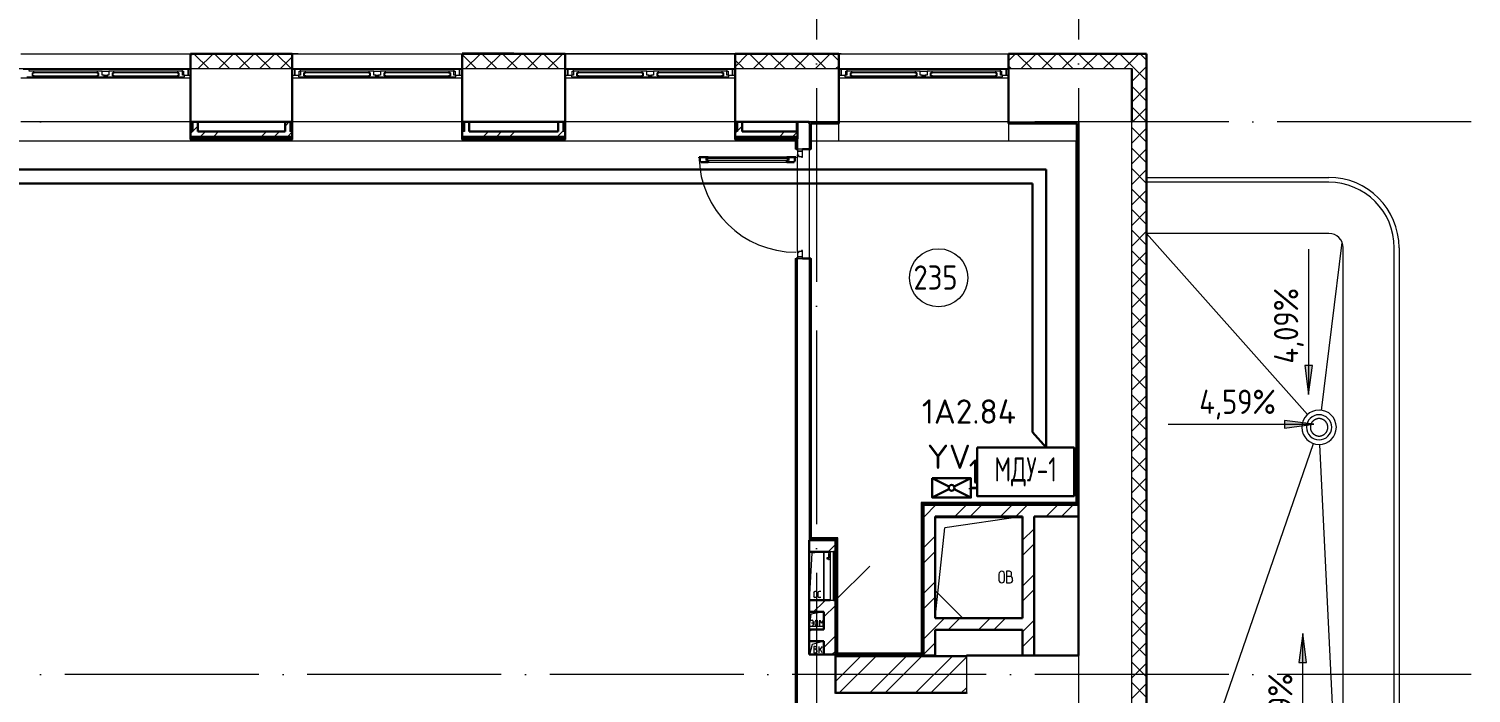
# Model space of a CAD drawing. Header units: millimetres. Extents: x -1073752 to 1436911, y -1379358 to 94781.
# Drawn here: x -1008324 to -993453, y -985248 to -978395 of the extents above; entities that cross this region are included whole.
import ezdxf
from ezdxf.enums import TextEntityAlignment as Align

# ---------------------------------------------------------------- set-up
doc = ezdxf.new("R2010")
doc.units = ezdxf.units.MM
doc.set_wipeout_variables(frame=1)
doc.linetypes.add('ADSK_Линия сетки', pattern=[25, 20, -2.5, 0, -2.5])
for name, color, linetype, lineweight in [('_ Окна', 7, 'Continuous', 9), ('RC-Дымоудаление', 1, 'Continuous', 30), ('Двери', 252, 'Continuous', 9), ('Крыша', 7, 'Continuous', 9), ('лс', 5, 'Continuous', 30), ('Марки помещений', 7, 'Continuous', 20), ('Оборудование', 7, 'Continuous', 18), ('Ограждение', 252, 'Continuous', 9), ('Окна', 7, 'Continuous', 9), ('Оси', 252, 'Continuous', 9), ('Перекрытие', 252, 'Continuous', 18), ('Размеры', 250, 'Continuous', 9), ('Стены внутренние', 7, 'Continuous', 18), ('Стены наружные', 7, 'Continuous', 18), ('Стены штриховка', 7, 'Continuous', 9)]:
    doc.layers.add(name, color=color, linetype=linetype, lineweight=lineweight)
doc.layers.add('RC-Позиционные_обозначения', color=7, linetype='Continuous')
doc.layers.add('RC-Таблицы', color=7, linetype='Continuous')
doc.layers.add('Двери открывание', color=7, linetype='Continuous', lineweight=9, true_color=0xc0c0c0)
doc.layers.add('Линии', color=7, linetype='Continuous', lineweight=9, true_color=0x00a600)
doc.styles.add('GOST Common_2', font='', dxfattribs={"width": 0.9, "height": 250})
doc.styles.add('ISOCPEUR', font='isocpeur.ttf', dxfattribs={"height": 250})
doc.styles.add('RubezhCAD', font='isocpeur.ttf')
doc.styles.get("Standard").update_dxf_attribs({"font": 'arial.ttf'})
doc.styles.get('GOST Common_2').set_extended_font_data('GOST type B')

# ---------------------------------------------------------------- blocks, each defined once
blk = doc.blocks.new('2 этаж')
at = {"layer": 'Размеры', "true_color": 0x636466}
for points in [[(163649, 25548), (163689, 25848), (163610, 25848)], [(163703, 25243), (163403, 25282), (163403, 25203)], [(163590, 23085), (163550, 22785), (163629, 22785)]]:
    blk.add_hatch(color=251, dxfattribs=at).paths.add_polyline_path(points)
at = {"color": 251, "lineweight": 18, "true_color": 0x636466}
for p, q in [((158528, 23911), (158501, 23426)), ((158651, 23926), (158528, 23911)), ((158651, 23926), (158651, 23426)), ((158547, 23503), (158547, 23469)), ((158579, 23517), (158560, 23517)), ((158590, 23503), (158590, 23469)), ((158622, 23517), (158604, 23517)), ((158579, 23455), (158560, 23455)), ((158622, 23455), (158604, 23455)), ((158516, 23284), (158501, 23156)), ((158512, 23220), (158530, 23220)), ((158651, 23306), (158516, 23284)), ((158543, 23207), (158543, 23173)), ((158562, 23175), (158562, 23206)), ((158590, 23175), (158590, 23206)), ((158609, 23222), (158627, 23192)), ((158609, 23160), (158609, 23222)), ((158645, 23222), (158627, 23192)), ((158645, 23160), (158645, 23222)), ((158651, 23156), (158501, 23156)), ((158512, 23160), (158530, 23160)), ((158525, 23194), (158543, 23194)), ((158531, 22969), (158504, 22866)), ((158651, 23006), (158531, 22969)), ((158563, 22951), (158547, 22951)), ((158547, 22951), (158547, 22884)), ((158565, 22922), (158547, 22922)), ((158576, 22933), (158576, 22938)), ((158582, 22899), (158582, 22905)), ((158635, 22951), (158602, 22911)), ((158602, 22884), (158602, 22951)), ((158635, 22884), (158615, 22927)), ((158547, 22884), (158567, 22884)), ((158921, 22851), (158921, 22856)), ((159271, 22856), (159271, 22851))]:
    blk.add_line(p, q, dxfattribs=at)
for centre, radius, start, end in [((158560, 23503), 13.3, 90, 180), ((158604, 23503), 13.3, 90, 180), ((158560, 23469), 13.3, 180, 270), ((158604, 23469), 13.3, 180, 270), ((158530, 23207), 13, 0, 90), ((158576, 23206), 14.3, 0, 180), ((158530, 23173), 13, 270, 0), ((158576, 23175), 14.3, 180, 0), ((158563, 22938), 13, 0, 90), ((158565, 22933), 11.1, 270, 0), ((158565, 22905), 16.7, 0, 90), ((158567, 22899), 14.8, 270, 0)]:
    blk.add_arc(centre, radius, start, end, dxfattribs=at)
at = {"layer": '_ Окна', "color": 251, "lineweight": 18, "true_color": 0x636466}
for p, q in [((150455, 28901), (150396, 28901)), ((150504, 28884), (150454, 28884)), ((150460, 28884), (150455, 28901)), ((150491, 28835), (150491, 28867)), ((150491, 28867), (150509, 28867)), ((150509, 28867), (150504, 28884)), ((151161, 28884), (151156, 28867)), ((151156, 28867), (151174, 28867)), ((151211, 28884), (151161, 28884)), ((151174, 28867), (151174, 28835)), ((151211, 28843), (151211, 28884)), ((151281, 28884), (151281, 28843)), ((151331, 28884), (151281, 28884)), ((151318, 28835), (151318, 28867)), ((151318, 28867), (151336, 28867)), ((151336, 28867), (151331, 28884)), ((151988, 28884), (151983, 28867)), ((151983, 28867), (152001, 28867)), ((152038, 28884), (151988, 28884)), ((152001, 28867), (152001, 28835)), ((152037, 28901), (152032, 28884)), ((152096, 28901), (152037, 28901)), ((152038, 28843), (152038, 28884)), ((152038, 28884), (152050, 28884)), ((152050, 28884), (152050, 28843)), ((152096, 28843), (152096, 28901)), ((153255, 28901), (153196, 28901)), ((153196, 28901), (153196, 28843)), ((153242, 28843), (153242, 28884)), ((153242, 28884), (153254, 28884)), ((153254, 28884), (153254, 28843)), ((153304, 28884), (153254, 28884)), ((153260, 28884), (153255, 28901)), ((153291, 28835), (153291, 28867)), ((153291, 28867), (153309, 28867)), ((153309, 28867), (153304, 28884)), ((153961, 28884), (153956, 28867)), ((153956, 28867), (153974, 28867)), ((154011, 28884), (153961, 28884)), ((153974, 28867), (153974, 28835)), ((154011, 28843), (154011, 28884)), ((154081, 28884), (154081, 28843)), ((154131, 28884), (154081, 28884)), ((154118, 28835), (154118, 28867)), ((154118, 28867), (154136, 28867)), ((154136, 28867), (154131, 28884)), ((154788, 28884), (154783, 28867)), ((154783, 28867), (154801, 28867)), ((154838, 28884), (154788, 28884)), ((154801, 28867), (154801, 28835)), ((154837, 28901), (154832, 28884)), ((154896, 28901), (154837, 28901)), ((154838, 28843), (154838, 28884)), ((154838, 28884), (154850, 28884)), ((154850, 28884), (154850, 28843)), ((154896, 28843), (154896, 28901)), ((156070, 28901), (156011, 28901)), ((156011, 28901), (156011, 28843)), ((156057, 28843), (156057, 28884)), ((156057, 28884), (156069, 28884)), ((156069, 28884), (156069, 28843)), ((156119, 28884), (156069, 28884)), ((156075, 28884), (156070, 28901)), ((156106, 28835), (156106, 28867)), ((156106, 28867), (156124, 28867)), ((156124, 28867), (156119, 28884)), ((156776, 28884), (156771, 28867)), ((156771, 28867), (156789, 28867)), ((156826, 28884), (156776, 28884)), ((156789, 28867), (156789, 28835)), ((156826, 28843), (156826, 28884)), ((156896, 28884), (156896, 28843)), ((156946, 28884), (156896, 28884)), ((156933, 28835), (156933, 28867)), ((156933, 28867), (156951, 28867)), ((156951, 28867), (156946, 28884)), ((157603, 28884), (157598, 28867)), ((157598, 28867), (157616, 28867)), ((157653, 28884), (157603, 28884)), ((157616, 28867), (157616, 28835)), ((157652, 28901), (157647, 28884)), ((157711, 28901), (157652, 28901)), ((157653, 28843), (157653, 28884)), ((157653, 28884), (157665, 28884)), ((157665, 28884), (157665, 28843)), ((157711, 28843), (157711, 28901)), ((158890, 28901), (158831, 28901)), ((158831, 28901), (158831, 28843)), ((158877, 28843), (158877, 28884)), ((158877, 28884), (158889, 28884)), ((158889, 28884), (158889, 28843)), ((158939, 28884), (158889, 28884)), ((158895, 28884), (158890, 28901)), ((158926, 28835), (158926, 28867)), ((158926, 28867), (158944, 28867)), ((158944, 28867), (158939, 28884)), ((159596, 28884), (159591, 28867)), ((159591, 28867), (159609, 28867)), ((159646, 28884), (159596, 28884)), ((159609, 28867), (159609, 28835)), ((159646, 28843), (159646, 28884)), ((159716, 28884), (159716, 28843)), ((159766, 28884), (159716, 28884)), ((159753, 28835), (159753, 28867)), ((159753, 28867), (159771, 28867)), ((159771, 28867), (159766, 28884)), ((160423, 28884), (160418, 28867)), ((160418, 28867), (160436, 28867)), ((160473, 28884), (160423, 28884)), ((160436, 28867), (160436, 28835)), ((160472, 28901), (160467, 28884)), ((160531, 28901), (160472, 28901)), ((160473, 28843), (160473, 28884)), ((160473, 28884), (160485, 28884)), ((160485, 28884), (160485, 28843)), ((160531, 28843), (160531, 28901)), ((150434, 28826), (150490, 28826)), ((150490, 28826), (150491, 28827)), ((150509, 28835), (150491, 28835)), ((150491, 28827), (150492, 28826)), ((150492, 28826), (150507, 28826)), ((150507, 28826), (150509, 28835)), ((151174, 28835), (151156, 28835)), ((151156, 28835), (151158, 28826)), ((151158, 28826), (151173, 28826)), ((151173, 28826), (151174, 28827)), ((151174, 28827), (151175, 28826)), ((151175, 28826), (151231, 28826)), ((151231, 28843), (151211, 28843)), ((151231, 28826), (151231, 28843)), ((151281, 28843), (151261, 28843)), ((151261, 28843), (151261, 28826)), ((151261, 28826), (151317, 28826)), ((151317, 28826), (151318, 28827)), ((151336, 28835), (151318, 28835)), ((151318, 28827), (151319, 28826)), ((151319, 28826), (151334, 28826)), ((151334, 28826), (151336, 28835)), ((152001, 28835), (151983, 28835)), ((151983, 28835), (151985, 28826)), ((151985, 28826), (152000, 28826)), ((152000, 28826), (152001, 28827)), ((152001, 28827), (152002, 28826)), ((152002, 28826), (152058, 28826)), ((152058, 28843), (152038, 28843)), ((152058, 28826), (152058, 28843)), ((152058, 28843), (152096, 28843)), ((153196, 28843), (153234, 28843)), ((153254, 28843), (153234, 28843)), ((153234, 28843), (153234, 28826)), ((153234, 28826), (153290, 28826)), ((153290, 28826), (153291, 28827)), ((153309, 28835), (153291, 28835)), ((153291, 28827), (153292, 28826)), ((153292, 28826), (153307, 28826)), ((153307, 28826), (153309, 28835)), ((153974, 28835), (153956, 28835)), ((153956, 28835), (153958, 28826)), ((153958, 28826), (153973, 28826)), ((153973, 28826), (153974, 28827)), ((153974, 28827), (153975, 28826)), ((153975, 28826), (154031, 28826)), ((154031, 28843), (154011, 28843)), ((154031, 28826), (154031, 28843)), ((154081, 28843), (154061, 28843)), ((154061, 28843), (154061, 28826)), ((154061, 28826), (154117, 28826)), ((154117, 28826), (154118, 28827)), ((154136, 28835), (154118, 28835)), ((154118, 28827), (154119, 28826)), ((154119, 28826), (154134, 28826)), ((154134, 28826), (154136, 28835)), ((154801, 28835), (154783, 28835)), ((154783, 28835), (154785, 28826)), ((154785, 28826), (154800, 28826)), ((154800, 28826), (154801, 28827)), ((154801, 28827), (154802, 28826)), ((154802, 28826), (154858, 28826)), ((154858, 28843), (154838, 28843)), ((154858, 28826), (154858, 28843)), ((154858, 28843), (154896, 28843)), ((156011, 28843), (156049, 28843)), ((156069, 28843), (156049, 28843)), ((156049, 28843), (156049, 28826)), ((156049, 28826), (156105, 28826)), ((156105, 28826), (156106, 28827)), ((156124, 28835), (156106, 28835)), ((156106, 28827), (156107, 28826)), ((156107, 28826), (156122, 28826)), ((156122, 28826), (156124, 28835)), ((156789, 28835), (156771, 28835)), ((156771, 28835), (156773, 28826)), ((156773, 28826), (156788, 28826)), ((156788, 28826), (156789, 28827)), ((156789, 28827), (156790, 28826)), ((156790, 28826), (156846, 28826)), ((156846, 28843), (156826, 28843)), ((156846, 28826), (156846, 28843)), ((156896, 28843), (156876, 28843)), ((156876, 28843), (156876, 28826)), ((156876, 28826), (156932, 28826)), ((156932, 28826), (156933, 28827)), ((156951, 28835), (156933, 28835)), ((156933, 28827), (156934, 28826)), ((156934, 28826), (156949, 28826)), ((156949, 28826), (156951, 28835)), ((157616, 28835), (157598, 28835)), ((157598, 28835), (157600, 28826)), ((157600, 28826), (157615, 28826)), ((157615, 28826), (157616, 28827)), ((157616, 28827), (157617, 28826)), ((157617, 28826), (157673, 28826)), ((157673, 28843), (157653, 28843)), ((157673, 28826), (157673, 28843)), ((157673, 28843), (157711, 28843)), ((158831, 28843), (158869, 28843)), ((158889, 28843), (158869, 28843)), ((158869, 28843), (158869, 28826)), ((158869, 28826), (158925, 28826)), ((158925, 28826), (158926, 28827)), ((158944, 28835), (158926, 28835)), ((158926, 28827), (158927, 28826)), ((158927, 28826), (158942, 28826)), ((158942, 28826), (158944, 28835)), ((159609, 28835), (159591, 28835)), ((159591, 28835), (159593, 28826)), ((159593, 28826), (159608, 28826)), ((159608, 28826), (159609, 28827)), ((159609, 28827), (159610, 28826)), ((159610, 28826), (159666, 28826)), ((159666, 28843), (159646, 28843)), ((159666, 28826), (159666, 28843)), ((159716, 28843), (159696, 28843)), ((159696, 28843), (159696, 28826)), ((159696, 28826), (159752, 28826)), ((159752, 28826), (159753, 28827)), ((159771, 28835), (159753, 28835)), ((159753, 28827), (159754, 28826)), ((159754, 28826), (159769, 28826)), ((159769, 28826), (159771, 28835)), ((160436, 28835), (160418, 28835)), ((160418, 28835), (160420, 28826)), ((160420, 28826), (160435, 28826)), ((160435, 28826), (160436, 28827)), ((160436, 28827), (160437, 28826)), ((160437, 28826), (160493, 28826)), ((160493, 28843), (160473, 28843)), ((160493, 28826), (160493, 28843)), ((160493, 28843), (160531, 28843))]:
    blk.add_line(p, q, dxfattribs=at)
at = {"layer": '_ Окна', "color": 251, "true_color": 0x636466}
for p, q in [((150494, 28867), (150491, 28867)), ((150491, 28867), (150491, 28835)), ((151171, 28867), (150494, 28867)), ((150494, 28867), (150494, 28835)), ((150494, 28835), (150494, 28867)), ((151171, 28835), (151171, 28867)), ((151171, 28867), (151171, 28835)), ((151174, 28867), (151171, 28867)), ((151174, 28835), (151174, 28867)), ((151321, 28867), (151318, 28867)), ((151318, 28867), (151318, 28835)), ((151998, 28867), (151321, 28867)), ((151321, 28867), (151321, 28835)), ((151321, 28835), (151321, 28867)), ((151998, 28835), (151998, 28867)), ((151998, 28867), (151998, 28835)), ((152001, 28867), (151998, 28867)), ((152001, 28835), (152001, 28867)), ((152121, 28901), (152096, 28901)), ((152096, 28901), (152096, 28843)), ((153196, 28901), (153171, 28901)), ((153196, 28843), (153196, 28901)), ((153294, 28867), (153291, 28867)), ((153291, 28867), (153291, 28835)), ((153971, 28867), (153294, 28867)), ((153294, 28867), (153294, 28835)), ((153294, 28835), (153294, 28867)), ((153971, 28835), (153971, 28867)), ((153971, 28867), (153971, 28835)), ((153974, 28867), (153971, 28867)), ((153974, 28835), (153974, 28867)), ((154121, 28867), (154118, 28867)), ((154118, 28867), (154118, 28835)), ((154798, 28867), (154121, 28867)), ((154121, 28867), (154121, 28835)), ((154121, 28835), (154121, 28867)), ((154798, 28835), (154798, 28867)), ((154798, 28867), (154798, 28835)), ((154801, 28867), (154798, 28867)), ((154801, 28835), (154801, 28867)), ((154921, 28901), (154896, 28901)), ((154896, 28901), (154896, 28843)), ((156011, 28901), (155986, 28901)), ((156011, 28843), (156011, 28901)), ((156109, 28867), (156106, 28867)), ((156106, 28867), (156106, 28835)), ((156786, 28867), (156109, 28867)), ((156109, 28867), (156109, 28835)), ((156109, 28835), (156109, 28867)), ((156786, 28835), (156786, 28867)), ((156786, 28867), (156786, 28835)), ((156789, 28867), (156786, 28867)), ((156789, 28835), (156789, 28867)), ((156936, 28867), (156933, 28867)), ((156933, 28867), (156933, 28835)), ((157613, 28867), (156936, 28867)), ((156936, 28867), (156936, 28835)), ((156936, 28835), (156936, 28867)), ((157613, 28835), (157613, 28867)), ((157613, 28867), (157613, 28835)), ((157616, 28867), (157613, 28867)), ((157616, 28835), (157616, 28867)), ((157736, 28901), (157711, 28901)), ((157711, 28901), (157711, 28843)), ((158831, 28901), (158806, 28901)), ((158831, 28843), (158831, 28901)), ((158929, 28867), (158926, 28867)), ((158926, 28867), (158926, 28835)), ((159606, 28867), (158929, 28867)), ((158929, 28867), (158929, 28835)), ((158929, 28835), (158929, 28867)), ((159606, 28835), (159606, 28867)), ((159606, 28867), (159606, 28835)), ((159609, 28867), (159606, 28867)), ((159609, 28835), (159609, 28867)), ((159756, 28867), (159753, 28867)), ((159753, 28867), (159753, 28835)), ((160433, 28867), (159756, 28867)), ((159756, 28867), (159756, 28835)), ((159756, 28835), (159756, 28867)), ((160433, 28835), (160433, 28867)), ((160433, 28867), (160433, 28835)), ((160436, 28867), (160433, 28867)), ((160436, 28835), (160436, 28867)), ((160556, 28901), (160531, 28901)), ((160531, 28901), (160531, 28843)), ((150491, 28835), (150494, 28835)), ((150494, 28835), (151171, 28835)), ((151171, 28835), (151174, 28835)), ((151318, 28835), (151321, 28835)), ((151321, 28835), (151998, 28835)), ((151998, 28835), (152001, 28835)), ((152096, 28843), (152121, 28843)), ((153171, 28843), (153196, 28843)), ((153291, 28835), (153294, 28835)), ((153294, 28835), (153971, 28835)), ((153971, 28835), (153974, 28835)), ((154118, 28835), (154121, 28835)), ((154121, 28835), (154798, 28835)), ((154798, 28835), (154801, 28835)), ((154896, 28843), (154921, 28843)), ((155986, 28843), (156011, 28843)), ((156106, 28835), (156109, 28835)), ((156109, 28835), (156786, 28835)), ((156786, 28835), (156789, 28835)), ((156933, 28835), (156936, 28835)), ((156936, 28835), (157613, 28835)), ((157613, 28835), (157616, 28835)), ((157711, 28843), (157736, 28843)), ((158806, 28843), (158831, 28843)), ((158926, 28835), (158929, 28835)), ((158929, 28835), (159606, 28835)), ((159606, 28835), (159609, 28835)), ((159753, 28835), (159756, 28835)), ((159756, 28835), (160433, 28835)), ((160433, 28835), (160436, 28835)), ((160531, 28843), (160556, 28843))]:
    blk.add_line(p, q, dxfattribs=at)
at = {"layer": 'Двери', "color": 251, "lineweight": 30, "true_color": 0x636466}
for p, q in [((157459, 27997), (157365, 27997)), ((157365, 27997), (157365, 27989)), ((157365, 27989), (157374, 27989)), ((157374, 27989), (157374, 27955)), ((157441, 27988), (157459, 27988)), ((157441, 27964), (157441, 27988)), ((157459, 27964), (157441, 27964)), ((157459, 27988), (157459, 27997)), ((157459, 27947), (157459, 27964)), ((158363, 27997), (158269, 27997)), ((158269, 27988), (158269, 27997)), ((158287, 27988), (158269, 27988)), ((158269, 27964), (158287, 27964)), ((158269, 27947), (158269, 27964)), ((158287, 27964), (158287, 27988)), ((158354, 27955), (158354, 27989)), ((158354, 27989), (158363, 27989)), ((158363, 27989), (158363, 27997)), ((157374, 27955), (157383, 27955)), ((157383, 27955), (157383, 27947)), ((157383, 27947), (157459, 27947)), ((158269, 27947), (158345, 27947)), ((158345, 27947), (158345, 27955)), ((158345, 27955), (158354, 27955))]:
    blk.add_line(p, q, dxfattribs=at)
at = {"layer": 'Двери', "color": 251, "true_color": 0x636466}
for p, q in [((157441, 27988), (158287, 27988)), ((157441, 27964), (157441, 27988)), ((158287, 27964), (157441, 27964)), ((158269, 27997), (157459, 27997)), ((158287, 27988), (158287, 27964)), ((158431, 28081), (158381, 28081)), ((158381, 28081), (158381, 28061)), ((158381, 28061), (158431, 28061)), ((158431, 28061), (158381, 28061)), ((158381, 28061), (158381, 28020)), ((158381, 28020), (158389, 28020)), ((158389, 28020), (158389, 28006)), ((158389, 28006), (158423, 28006)), ((158423, 28006), (158423, 27997)), ((158423, 27997), (158431, 27997)), ((158431, 28061), (158431, 28081)), ((158431, 27997), (158431, 28061)), ((157459, 27947), (158269, 27947)), ((158381, 27012), (158381, 26971)), ((158389, 27012), (158381, 27012)), ((158431, 26971), (158381, 26971)), ((158381, 26971), (158381, 26951)), ((158381, 26971), (158431, 26971)), ((158381, 26951), (158431, 26951)), ((158423, 27026), (158389, 27026)), ((158389, 27026), (158389, 27012)), ((158431, 27035), (158423, 27035)), ((158423, 27035), (158423, 27026)), ((158431, 26971), (158431, 27035)), ((158431, 26951), (158431, 26971))]:
    blk.add_line(p, q, dxfattribs=at)
at = {"layer": 'Двери открывание', "color": 251, "true_color": 0x636466}
blk.add_arc((158363, 28015), 998, 181.0334, 270, dxfattribs=at)
at = {"layer": 'Крыша', "color": 251, "true_color": 0x636466}
for p, q in [((163640, 25342), (161978, 27211)), ((163994, 27117), (163780, 25385)), ((161978, 20051), (163701, 25044)), ((164006, 20051), (163767, 25034))]:
    blk.add_line(p, q, dxfattribs=at)
at = {"layer": 'Линии', "color": 251, "lineweight": 18, "ltscale": 100, "true_color": 0x636466}
for p, q in [((160699, 24291), (159898, 24174)), ((159799, 23241), (159898, 24174)), ((160458, 23635), (160458, 23697)), ((160515, 23635), (160515, 23697)), ((160565, 23726), (160535, 23726)), ((160535, 23726), (160535, 23606)), ((160568, 23673), (160535, 23673)), ((160588, 23693), (160588, 23703)), ((160535, 23606), (160572, 23606)), ((160598, 23633), (160598, 23643)), ((159391, 22851), (159391, 22856)), ((159799, 22856), (160121, 22856))]:
    blk.add_line(p, q, dxfattribs=at)
at = {"layer": 'Линии', "color": 251, "lineweight": 18, "true_color": 0x636466}
for centre, radius, start, end in [((160486, 23697), 28.7, 0, 180), ((160565, 23703), 23.3, 0, 90), ((160568, 23693), 20, 270, 0), ((160568, 23643), 30, 0, 90), ((160486, 23635), 28.7, 180, 0), ((160572, 23633), 26.7, 270, 0)]:
    blk.add_arc(centre, radius, start, end, dxfattribs=at)
at = {"layer": 'Марки помещений', "color": 251, "true_color": 0x636466}
blk.add_circle((159835, 26753), 300, dxfattribs=at)
at = {"layer": 'Оборудование', "color": 251, "true_color": 0x636466}
for p, q in [((158698, 23865), (158681, 23865)), ((158681, 23865), (158681, 23853)), ((158681, 23853), (158698, 23853)), ((158700, 23867), (158698, 23865)), ((158698, 23865), (158698, 23853)), ((158698, 23853), (158700, 23851)), ((158716, 23869), (158700, 23869)), ((158700, 23869), (158700, 23850)), ((158700, 23850), (158716, 23850)), ((158701, 23910), (158701, 23864)), ((158706, 23910), (158701, 23910)), ((158701, 23854), (158701, 23846)), ((158701, 23846), (158706, 23846)), ((158706, 23864), (158706, 23910)), ((158706, 23846), (158706, 23854)), ((158752, 23926), (158716, 23926)), ((158716, 23926), (158716, 23426)), ((158753, 23427), (158753, 23925)), ((158763, 23919), (158753, 23919)), ((158764, 23434), (158764, 23918)), ((158771, 23907), (158766, 23907)), ((158771, 23445), (158771, 23907)), ((158771, 23426), (159125, 23779)), ((160086, 23241), (159799, 23527)), ((158716, 23426), (158752, 23426)), ((158753, 23433), (158763, 23433)), ((158766, 23445), (158771, 23445))]:
    blk.add_line(p, q, dxfattribs=at)
at = {"layer": 'Оборудование', "color": 251, "true_color": 0x636466, "flags": 128}
for points in [[(163848, 25211), (163848, 25214), (163848, 25218), (163848, 25222), (163847, 25225), (163846, 25229), (163846, 25232), (163845, 25236), (163844, 25239), (163842, 25242), (163841, 25246), (163840, 25249), (163838, 25252), (163836, 25255), (163834, 25258), (163832, 25261), (163830, 25264), (163828, 25267), (163826, 25270), (163823, 25273), (163821, 25275), (163818, 25278), (163816, 25280), (163813, 25282), (163810, 25284), (163807, 25286), (163804, 25288), (163801, 25290), (163797, 25292), (163794, 25293), (163791, 25295), (163787, 25296), (163784, 25297), (163781, 25298), (163777, 25299), (163774, 25299), (163770, 25300), (163766, 25300), (163763, 25301), (163759, 25301), (163756, 25301), (163752, 25300), (163748, 25300), (163745, 25300), (163741, 25299), (163738, 25298), (163734, 25297), (163731, 25296), (163728, 25295), (163724, 25294), (163721, 25292), (163718, 25291), (163714, 25289), (163711, 25287), (163708, 25285), (163705, 25283), (163703, 25281), (163700, 25279), (163697, 25277), (163694, 25274), (163692, 25271), (163690, 25269), (163687, 25266), (163685, 25263), (163683, 25260), (163681, 25257), (163679, 25254), (163678, 25251), (163676, 25248), (163675, 25244), (163674, 25241), (163672, 25237), (163671, 25234), (163671, 25230), (163670, 25227), (163669, 25223), (163669, 25220), (163669, 25216), (163668, 25213), (163668, 25211)], [(163668, 25211), (163668, 25207), (163669, 25204), (163669, 25200), (163670, 25196), (163670, 25193), (163671, 25189), (163672, 25186), (163673, 25182), (163674, 25179), (163676, 25176), (163677, 25172), (163679, 25169), (163680, 25166), (163682, 25163), (163684, 25160), (163686, 25157), (163688, 25154), (163691, 25151), (163693, 25149), (163696, 25146), (163698, 25144), (163701, 25141), (163704, 25139), (163707, 25137), (163710, 25135), (163713, 25133), (163716, 25131), (163719, 25130), (163722, 25128), (163726, 25127), (163729, 25126), (163733, 25125), (163736, 25124), (163739, 25123), (163743, 25122), (163747, 25122), (163750, 25121), (163754, 25121), (163757, 25121), (163761, 25121), (163764, 25121), (163768, 25121), (163772, 25122), (163775, 25122), (163779, 25123), (163782, 25124), (163786, 25125), (163789, 25126), (163792, 25128), (163796, 25129), (163799, 25131), (163802, 25132), (163805, 25134), (163808, 25136), (163811, 25138), (163814, 25140), (163817, 25143), (163819, 25145), (163822, 25147), (163825, 25150), (163827, 25153), (163829, 25156), (163831, 25158), (163833, 25161), (163835, 25164), (163837, 25168), (163839, 25171), (163840, 25174), (163842, 25177), (163843, 25181), (163844, 25184), (163845, 25188), (163846, 25191), (163847, 25195), (163847, 25198), (163848, 25202), (163848, 25205), (163848, 25209), (163848, 25211)]]:
    blk.add_lwpolyline(points, dxfattribs=at)
at = {"layer": 'Оборудование', "color": 251, "true_color": 0x636466}
for radius, start, end in [(178, 0, 180), (130, 0, 180), (178, 180, 0), (130, 180, 0)]:
    blk.add_arc((163758, 25211), radius, start, end, dxfattribs=at)
for points, knots in [([(158753, 23925), (158753, 23925), (158753, 23925), (158753, 23925), (158753, 23925), (158753, 23925), (158753, 23926), (158753, 23926), (158752, 23926), (158752, 23926)], [0, 0, 0, 0, 0.166667, 0.25, 0.333333, 0.5, 0.666667, 0.833333, 1, 1, 1, 1]), ([(158764, 23918), (158764, 23918), (158764, 23918), (158764, 23918), (158764, 23918), (158764, 23918), (158764, 23919), (158764, 23919), (158763, 23919), (158763, 23919), (158763, 23919)], [0, 0, 0, 0, 0.166667, 0.25, 0.333333, 0.416667, 0.541667, 0.666667, 0.833333, 1, 1, 1, 1]), ([(158766, 23907), (158765, 23907), (158765, 23907), (158765, 23907), (158765, 23907), (158765, 23907), (158764, 23907), (158764, 23907), (158764, 23908), (158764, 23908), (158764, 23908), (158764, 23908), (158764, 23908)], [0, 0, 0, 0, 0.166667, 0.25, 0.333333, 0.416667, 0.5, 0.583333, 0.666667, 0.75, 0.833333, 1, 1, 1, 1]), ([(158752, 23426), (158752, 23426), (158753, 23426), (158753, 23426), (158753, 23426), (158753, 23426), (158753, 23426), (158753, 23426), (158753, 23427), (158753, 23427)], [-1, -1, -1, -1, -0.833333, -0.666667, -0.5, -0.333333, -0.25, -0.166667, 0, 0, 0, 0]), ([(158763, 23433), (158763, 23433), (158763, 23433), (158764, 23433), (158764, 23433), (158764, 23433), (158764, 23433), (158764, 23433), (158764, 23433), (158764, 23434), (158764, 23434)], [-1, -1, -1, -1, -0.833333, -0.666667, -0.541667, -0.416667, -0.333333, -0.25, -0.166667, 0, 0, 0, 0]), ([(158764, 23443), (158764, 23443), (158764, 23444), (158764, 23444), (158764, 23444), (158764, 23444), (158764, 23444), (158765, 23444), (158765, 23445), (158765, 23445), (158765, 23445), (158765, 23445), (158766, 23445)], [-1, -1, -1, -1, -0.833333, -0.75, -0.666667, -0.583333, -0.5, -0.416667, -0.333333, -0.25, -0.166667, 0, 0, 0, 0])]:
    blk.add_open_spline(points, degree=3, knots=knots, dxfattribs=at)
at = {"layer": 'Ограждение', "color": 251, "true_color": 0x636466}
for p, q in [((152121, 28811), (150371, 28811)), ((154921, 28811), (153171, 28811)), ((157736, 28811), (155986, 28811)), ((160556, 28811), (158806, 28811)), ((152121, 28361), (150371, 28361)), ((154921, 28361), (153171, 28361)), ((157736, 28361), (155986, 28361)), ((158366, 28361), (158366, 28261)), ((160556, 28361), (158806, 28361)), ((158806, 28161), (158806, 28346)), ((160556, 28346), (160556, 28161)), ((158366, 28161), (138751, 28161)), ((152121, 28161), (150371, 28161)), ((152121, 28181), (152121, 28161)), ((153171, 28161), (153171, 28181)), ((154921, 28161), (153171, 28161)), ((154921, 28181), (154921, 28161)), ((155986, 28161), (155986, 28181)), ((157736, 28161), (155986, 28161)), ((157736, 28181), (157736, 28161)), ((158356, 28161), (158356, 28081)), ((161261, 28161), (158516, 28161)), ((158526, 28081), (158526, 28161)), ((160556, 28161), (158806, 28161)), ((161251, 28161), (161251, 24436)), ((158366, 28081), (158356, 28081)), ((158526, 28081), (158516, 28081)), ((158356, 26951), (158366, 26951)), ((158356, 26951), (158356, 18391)), ((158516, 26951), (158526, 26951)), ((158526, 24071), (158526, 26951)), ((161251, 24436), (159654, 24436)), ((159654, 24436), (159664, 24426)), ((159654, 24436), (159654, 22881)), ((161251, 24436), (161261, 24426)), ((158516, 24061), (158526, 24071)), ((158796, 24071), (158526, 24071)), ((158796, 24071), (158786, 24061)), ((158796, 22881), (158796, 24071)), ((158796, 22881), (158786, 22871)), ((159654, 22881), (158796, 22881)), ((159654, 22881), (159664, 22871))]:
    blk.add_line(p, q, dxfattribs=at)
at = {"layer": 'Окна', "color": 251, "true_color": 0x636466}
for p, q in [((152037, 28901), (150455, 28901)), ((151161, 28884), (150504, 28884)), ((151211, 28884), (151281, 28884)), ((151988, 28884), (151331, 28884)), ((154837, 28901), (153255, 28901)), ((153961, 28884), (153304, 28884)), ((154011, 28884), (154081, 28884)), ((154788, 28884), (154131, 28884)), ((157652, 28901), (156070, 28901)), ((156776, 28884), (156119, 28884)), ((156826, 28884), (156896, 28884)), ((157603, 28884), (156946, 28884)), ((160472, 28901), (158890, 28901)), ((159596, 28884), (158939, 28884)), ((159646, 28884), (159716, 28884)), ((160423, 28884), (159766, 28884)), ((150490, 28826), (150492, 28826)), ((150507, 28826), (151158, 28826)), ((151173, 28826), (151175, 28826)), ((151231, 28843), (151261, 28843)), ((151261, 28826), (151231, 28826)), ((151317, 28826), (151319, 28826)), ((151334, 28826), (151985, 28826)), ((152000, 28826), (152002, 28826)), ((153290, 28826), (153292, 28826)), ((153307, 28826), (153958, 28826)), ((153973, 28826), (153975, 28826)), ((154031, 28843), (154061, 28843)), ((154061, 28826), (154031, 28826)), ((154117, 28826), (154119, 28826)), ((154134, 28826), (154785, 28826)), ((154800, 28826), (154802, 28826)), ((156105, 28826), (156107, 28826)), ((156122, 28826), (156773, 28826)), ((156788, 28826), (156790, 28826)), ((156846, 28843), (156876, 28843)), ((156876, 28826), (156846, 28826)), ((156932, 28826), (156934, 28826)), ((156949, 28826), (157600, 28826)), ((157615, 28826), (157617, 28826)), ((158925, 28826), (158927, 28826)), ((158942, 28826), (159593, 28826)), ((159608, 28826), (159610, 28826)), ((159666, 28843), (159696, 28843)), ((159696, 28826), (159666, 28826)), ((159752, 28826), (159754, 28826)), ((159769, 28826), (160420, 28826)), ((160435, 28826), (160437, 28826))]:
    blk.add_line(p, q, dxfattribs=at)
at = {"layer": 'Оси', "color": 251, "linetype": 'ADSK_Линия сетки', "ltscale": 100, "true_color": 0x636466}
for p, q in [((158576, 33711), (158576, 16057)), ((161276, 33711), (161276, 16057)), ((165326, 28361), (93604, 28361)), ((165326, 22661), (93566, 22661))]:
    blk.add_line(p, q, dxfattribs=at)
at = {"layer": 'Перекрытие', "color": 251, "ltscale": 100, "true_color": 0x636466}
blk.add_line((158651, 23156), (158501, 23156), dxfattribs=at)
at = {"layer": 'Размеры', "color": 251, "lineweight": 20, "true_color": 0x636466}
for p, q in [((163649, 27048), (163649, 25548)), ((162203, 25243), (163703, 25243)), ((163590, 21585), (163590, 23085))]:
    blk.add_line(p, q, dxfattribs=at)
at = {"layer": 'Размеры', "color": 251, "true_color": 0x636466}
for p, q in [((163689, 25848), (163610, 25848)), ((163610, 25848), (163649, 25548)), ((163649, 25548), (163689, 25848)), ((163703, 25243), (163403, 25282)), ((163403, 25282), (163403, 25203)), ((163403, 25203), (163703, 25243)), ((163590, 23085), (163550, 22785)), ((163629, 22785), (163590, 23085)), ((163550, 22785), (163629, 22785))]:
    blk.add_line(p, q, dxfattribs=at)
at = {"layer": 'Стены внутренние', "color": 251, "true_color": 0x636466}
for p, q in [((150371, 29063), (152121, 29063)), ((153171, 29063), (154921, 29063)), ((155986, 29063), (157736, 29063)), ((158806, 29063), (160556, 29063)), ((137721, 28911), (161826, 28911)), ((158501, 28361), (158806, 28361)), ((158501, 28346), (158501, 24046)), ((160556, 28361), (161276, 28361)), ((161826, 16411), (161826, 28361)), ((158381, 28186), (158381, 28081)), ((158381, 27012), (158381, 28020)), ((161978, 27788), (163858, 27788)), ((163858, 27738), (161978, 27738)), ((163858, 27211), (161978, 27211)), ((164006, 12261), (164006, 27063)), ((164533, 12261), (164533, 27063)), ((164583, 27063), (164583, 12261)), ((159799, 22856), (160121, 22856)), ((160121, 22851), (160121, 22471))]:
    blk.add_line(p, q, dxfattribs=at)
at = {"layer": 'Стены внутренние', "color": 251, "lineweight": 30, "true_color": 0x636466}
for p, q in [((152121, 28361), (152121, 29063)), ((152121, 29063), (153171, 29063)), ((153171, 28361), (153171, 29063)), ((154921, 28361), (154921, 29063)), ((154921, 29063), (155986, 29063)), ((155986, 28361), (155986, 29063)), ((157736, 28361), (157736, 29063)), ((157736, 29063), (158806, 29063)), ((158806, 28361), (158806, 29063)), ((160556, 28361), (160556, 29063)), ((161978, 29063), (160556, 29063)), ((161978, 16259), (161978, 29063)), ((161826, 28361), (161826, 28911)), ((153096, 28361), (152196, 28361)), ((155911, 28361), (154996, 28361)), ((158501, 28361), (157811, 28361)), ((158381, 28361), (158381, 28261)), ((158501, 28361), (158501, 28346)), ((158501, 28081), (158431, 28081)), ((158501, 26951), (158431, 26951)), ((161276, 22856), (161276, 24411)), ((158501, 23426), (158501, 23926)), ((158501, 23126), (158501, 23306)), ((158501, 22866), (158501, 23006)), ((158501, 22866), (158771, 22866)), ((158771, 22856), (158771, 22466)), ((160121, 22856), (160699, 22856)), ((160121, 22856), (160121, 22851)), ((160819, 22856), (161276, 22856)), ((160121, 22471), (160121, 22466))]:
    blk.add_line(p, q, dxfattribs=at)
at = {"layer": 'Стены внутренние', "color": 251, "linetype": 'Continuous', "lineweight": 9, "true_color": 0x636466}
for p, q in [((152121, 29032), (152123, 29032)), ((152123, 29045), (152138, 29061)), ((152310, 28911), (152160, 29061)), ((152201, 28911), (152351, 29061)), ((152270, 29063), (152269, 29061)), ((152362, 29061), (152360, 29063)), ((152522, 28911), (152372, 29061)), ((152413, 28911), (152563, 29061)), ((152734, 28911), (152584, 29061)), ((152625, 28911), (152775, 29061)), ((152946, 28911), (152796, 29061)), ((152837, 28911), (152987, 29061)), ((153159, 28911), (153009, 29061)), ((153049, 28911), (153169, 29031)), ((155068, 28911), (154923, 29056)), ((154958, 28911), (155108, 29061)), ((155280, 28911), (155130, 29061)), ((155170, 28911), (155320, 29061)), ((155177, 29061), (155176, 29063)), ((155492, 28911), (155342, 29061)), ((155383, 28911), (155533, 29061)), ((155704, 28911), (155554, 29061)), ((155595, 28911), (155745, 29061)), ((155916, 28911), (155766, 29061)), ((155807, 28911), (155957, 29061)), ((155984, 29055), (155978, 29061)), ((157736, 28931), (157866, 29061)), ((157784, 29063), (157783, 29061)), ((158038, 28911), (157888, 29061)), ((157928, 28911), (158078, 29061)), ((158250, 28911), (158100, 29061)), ((158140, 28911), (158290, 29061)), ((158462, 28911), (158312, 29061)), ((158352, 28911), (158502, 29061)), ((158674, 28911), (158524, 29061)), ((158565, 28911), (158715, 29061)), ((158605, 29063), (158604, 29061)), ((158804, 28993), (158736, 29061)), ((158804, 29032), (158806, 29032)), ((160556, 29032), (160558, 29032)), ((160558, 28995), (160624, 29061)), ((160600, 29063), (160599, 29061)), ((160795, 28911), (160645, 29061)), ((160686, 28911), (160836, 29061)), ((161008, 28911), (160858, 29061)), ((160898, 28911), (161048, 29061)), ((161220, 28911), (161070, 29061)), ((161110, 28911), (161260, 29061)), ((161432, 28911), (161282, 29061)), ((161322, 28911), (161472, 29061)), ((161421, 29063), (161420, 29061)), ((161644, 28911), (161494, 29061)), ((161534, 28911), (161684, 29061)), ((161656, 29063), (161654, 29061)), ((161826, 28941), (161706, 29061)), ((161826, 28990), (161897, 29061)), ((161976, 29003), (161918, 29061)), ((157826, 28911), (157738, 28998)), ((158777, 28911), (158806, 28940)), ((160583, 28911), (160556, 28938)), ((161747, 28911), (161826, 28990)), ((161976, 28791), (161826, 28941)), ((161826, 28778), (161976, 28928)), ((161978, 28864), (161976, 28867)), ((161976, 28579), (161826, 28729)), ((161826, 28566), (161976, 28716)), ((161976, 28829), (161978, 28829)), ((161976, 28626), (161978, 28626)), ((161976, 28367), (161826, 28517)), ((161826, 28354), (161976, 28504)), ((161976, 28154), (161826, 28304)), ((161826, 28142), (161976, 28292)), ((161976, 28321), (161978, 28321)), ((161976, 27942), (161826, 28092)), ((161826, 27930), (161976, 28080)), ((161976, 27730), (161826, 27880)), ((161826, 27717), (161976, 27867)), ((161976, 27518), (161826, 27668)), ((161976, 27712), (161978, 27712)), ((161826, 27505), (161976, 27655)), ((161976, 27306), (161826, 27456)), ((161826, 27293), (161976, 27443)), ((161976, 27508), (161978, 27508)), ((161976, 27094), (161826, 27244)), ((161826, 27081), (161976, 27231)), ((161978, 27238), (161976, 27242)), ((161976, 27204), (161978, 27204)), ((161976, 26882), (161826, 27032)), ((161826, 26869), (161976, 27019)), ((161976, 26669), (161826, 26819)), ((161826, 26657), (161976, 26807)), ((161976, 26457), (161826, 26607)), ((161826, 26445), (161976, 26595)), ((161976, 26594), (161978, 26594)), ((161976, 26245), (161826, 26395)), ((161826, 26233), (161976, 26383)), ((161976, 26391), (161978, 26391)), ((161976, 26033), (161826, 26183)), ((161826, 26020), (161976, 26170)), ((161976, 26086), (161978, 26086)), ((161976, 25821), (161826, 25971)), ((161826, 25808), (161976, 25958)), ((161976, 25609), (161826, 25759)), ((161826, 25596), (161976, 25746)), ((161976, 25397), (161826, 25547)), ((161826, 25384), (161976, 25534)), ((161976, 25476), (161978, 25476)), ((161976, 25185), (161826, 25335)), ((161826, 25172), (161976, 25322)), ((161978, 25354), (161976, 25350)), ((161976, 25273), (161978, 25273)), ((161976, 24972), (161826, 25122)), ((161826, 24960), (161976, 25110)), ((161976, 24760), (161826, 24910)), ((161826, 24748), (161976, 24898)), ((161976, 24968), (161978, 24968)), ((161976, 24548), (161826, 24698)), ((161826, 24535), (161976, 24685)), ((161978, 24541), (161976, 24538)), ((161976, 24336), (161826, 24486)), ((161826, 24323), (161976, 24473)), ((161976, 24124), (161826, 24274)), ((161826, 24111), (161976, 24261)), ((161976, 24359), (161978, 24359)), ((161978, 24190), (161976, 24194)), ((161976, 24156), (161978, 24156)), ((161976, 23912), (161826, 24062)), ((161826, 23899), (161976, 24049)), ((161976, 23700), (161826, 23850)), ((161826, 23687), (161976, 23837)), ((161976, 23851), (161978, 23851)), ((161976, 23487), (161826, 23637)), ((161826, 23475), (161976, 23625)), ((161978, 23581), (161976, 23584)), ((161976, 23275), (161826, 23425)), ((161826, 23263), (161976, 23413)), ((161976, 23063), (161826, 23213)), ((161826, 23051), (161976, 23201)), ((161976, 23241), (161978, 23241)), ((161978, 23119), (161976, 23115)), ((161976, 22851), (161826, 23001)), ((161826, 22838), (161976, 22988)), ((161976, 23038), (161978, 23038)), ((161976, 22639), (161826, 22789)), ((161826, 22626), (161976, 22776)), ((161976, 22733), (161978, 22733)), ((161976, 22427), (161826, 22577)), ((161826, 22414), (161976, 22564))]:
    blk.add_line(p, q, dxfattribs=at)
at = {"layer": 'Стены внутренние', "color": 251, "true_color": 0x636466}
for radius in [725, 675, 148]:
    blk.add_arc((163858, 27063), radius, 0, 90, dxfattribs=at)
at = {"layer": 'Стены наружные', "color": 251, "true_color": 0x636466}
for p, q in [((152121, 29068), (153231, 29068)), ((152121, 29063), (152121, 29068)), ((152676, 29063), (152676, 29068)), ((153231, 29068), (153231, 29063)), ((155456, 29068), (158831, 29068)), ((158281, 29063), (158281, 29068)), ((158831, 29068), (158831, 29063)), ((158374, 28346), (158366, 28346)), ((158374, 28361), (158374, 28346)), ((158381, 18391), (158381, 26951)), ((160699, 24276), (159799, 24276)), ((158651, 23426), (158651, 23926))]:
    blk.add_line(p, q, dxfattribs=at)
at = {"layer": 'Стены наружные', "color": 251, "lineweight": 30, "true_color": 0x636466}
for p, q in [((154921, 29068), (155456, 29068)), ((154921, 29068), (154921, 29063)), ((155456, 29068), (155456, 29063)), ((152121, 28186), (152121, 28361)), ((152196, 28361), (152121, 28361)), ((152196, 28361), (152196, 28261)), ((152196, 28261), (153096, 28261)), ((153096, 28261), (153096, 28361)), ((153171, 28361), (153096, 28361)), ((153171, 28361), (153171, 28186)), ((154921, 28186), (154921, 28361)), ((154996, 28361), (154921, 28361)), ((154996, 28361), (154996, 28261)), ((154996, 28261), (155911, 28261)), ((155911, 28261), (155911, 28361)), ((155986, 28361), (155911, 28361)), ((155986, 28361), (155986, 28186)), ((157736, 28186), (157736, 28361)), ((157811, 28361), (157736, 28361)), ((157811, 28361), (157811, 28261)), ((157811, 28261), (158381, 28261)), ((158381, 28186), (158381, 28261)), ((158516, 28346), (158806, 28346)), ((158516, 28081), (158516, 28346)), ((158806, 28346), (158806, 28361)), ((160556, 28346), (160556, 28361)), ((161261, 28346), (160556, 28346)), ((161261, 24426), (161261, 28346)), ((161276, 28361), (161276, 24411)), ((152121, 28181), (152121, 28186)), ((152121, 28181), (153171, 28181)), ((153171, 28181), (153171, 28186)), ((154921, 28181), (154921, 28186)), ((154921, 28181), (155986, 28181)), ((155986, 28181), (155986, 28186)), ((157736, 28181), (157736, 28186)), ((158366, 28181), (157736, 28181)), ((158366, 28186), (158381, 28186)), ((158381, 28186), (158366, 28186)), ((158366, 28181), (158366, 28081)), ((158366, 28081), (158381, 28081)), ((158516, 28081), (158501, 28081)), ((158366, 26951), (158366, 18391)), ((158366, 26951), (158381, 26951)), ((158516, 26951), (158501, 26951)), ((158516, 24061), (158516, 26951)), ((159664, 24426), (161261, 24426)), ((159664, 22871), (159664, 24426)), ((159679, 22856), (159679, 24411)), ((161276, 24411), (159679, 24411)), ((161276, 24291), (161276, 24411)), ((159799, 24291), (159799, 23241)), ((160699, 24291), (159799, 24291)), ((160699, 23241), (160699, 24291)), ((161276, 24291), (160819, 24291)), ((160819, 24291), (160819, 22856)), ((158771, 24046), (158501, 24046)), ((158501, 24046), (158501, 23926)), ((158516, 24061), (158786, 24061)), ((158771, 24046), (158771, 23907)), ((158786, 24061), (158786, 22871)), ((158716, 23926), (158501, 23926)), ((158771, 23926), (158753, 23926)), ((158501, 23426), (158716, 23426)), ((158501, 23426), (158501, 23306)), ((158771, 23426), (158753, 23426)), ((158771, 22856), (158771, 23445)), ((158651, 23306), (158501, 23306)), ((158651, 23126), (158651, 23306)), ((159799, 23241), (160699, 23241)), ((158501, 23126), (158651, 23126)), ((158501, 23126), (158501, 23006)), ((159799, 23121), (159799, 22856)), ((160699, 23121), (159799, 23121)), ((160699, 22856), (160699, 23121)), ((158651, 23006), (158501, 23006)), ((158651, 22866), (158651, 23006)), ((159799, 22856), (158771, 22856)), ((158771, 22851), (160121, 22851)), ((158786, 22871), (159664, 22871)), ((160699, 22856), (160819, 22856)), ((158771, 22471), (160121, 22471))]:
    blk.add_line(p, q, dxfattribs=at)
at = {"layer": 'Стены наружные', "color": 251, "linetype": 'Continuous', "lineweight": 9, "true_color": 0x636466}
for p, q in [((155089, 29068), (155088, 29066)), ((155176, 29063), (155173, 29068)), ((152121, 28241), (152141, 28261)), ((152146, 28266), (152196, 28316)), ((152226, 28211), (152276, 28261)), ((152361, 28211), (152411, 28261)), ((152854, 28211), (152904, 28261)), ((152989, 28211), (153039, 28261)), ((153096, 28318), (153139, 28361)), ((153124, 28211), (153171, 28258)), ((154945, 28261), (154946, 28262)), ((155144, 28211), (155194, 28261)), ((155279, 28211), (155329, 28261)), ((155414, 28211), (155464, 28261)), ((155907, 28211), (155957, 28261)), ((155957, 28261), (155961, 28264)), ((157736, 28294), (157749, 28307)), ((157736, 28243), (157754, 28261)), ((157749, 28307), (157761, 28319)), ((157761, 28268), (157811, 28318)), ((158197, 28211), (158247, 28261)), ((158332, 28211), (158381, 28259)), ((158636, 28346), (158651, 28361)), ((160757, 28346), (160772, 28361)), ((161182, 28346), (161197, 28361)), ((152121, 28195), (152124, 28198)), ((152124, 28198), (152137, 28211)), ((152324, 28186), (152337, 28198)), ((152337, 28198), (152349, 28211)), ((152531, 28181), (152536, 28186)), ((152536, 28186), (152549, 28198)), ((152549, 28198), (152561, 28211)), ((152748, 28186), (152761, 28198)), ((152761, 28198), (152773, 28211)), ((152955, 28181), (152960, 28186)), ((152960, 28186), (152973, 28198)), ((152973, 28198), (152985, 28211)), ((155077, 28181), (155082, 28186)), ((155082, 28186), (155094, 28198)), ((155094, 28198), (155107, 28211)), ((155294, 28186), (155306, 28198)), ((155306, 28198), (155319, 28211)), ((155501, 28181), (155506, 28186)), ((155506, 28186), (155519, 28198)), ((155519, 28198), (155531, 28211)), ((155718, 28186), (155731, 28198)), ((155731, 28198), (155743, 28211)), ((155925, 28181), (155930, 28186)), ((155930, 28186), (155943, 28198)), ((155943, 28198), (155955, 28211)), ((157840, 28186), (157852, 28198)), ((157852, 28198), (157865, 28211)), ((158047, 28181), (158052, 28186)), ((158052, 28186), (158064, 28198)), ((158064, 28198), (158077, 28211)), ((158264, 28186), (158276, 28198)), ((158276, 28198), (158289, 28211)), ((158501, 28211), (158516, 28226)), ((161261, 28001), (161276, 28016)), ((161261, 27577), (161276, 27592)), ((161261, 27152), (161276, 27167)), ((158501, 26938), (158514, 26951)), ((161261, 26728), (161276, 26743)), ((158501, 26514), (158516, 26529)), ((161261, 26304), (161276, 26319)), ((158501, 26090), (158516, 26105)), ((161261, 25880), (161276, 25895)), ((158501, 25665), (158516, 25680)), ((161261, 25455), (161276, 25470)), ((158501, 25241), (158516, 25256)), ((161261, 25031), (161276, 25046)), ((158501, 24817), (158516, 24832)), ((161261, 24607), (161276, 24622)), ((158501, 24392), (158516, 24407)), ((159688, 24291), (159808, 24411)), ((159792, 24411), (159807, 24426)), ((160002, 24291), (160122, 24411)), ((160160, 24291), (160280, 24411)), ((160216, 24411), (160231, 24426)), ((160474, 24291), (160594, 24411)), ((160631, 24291), (160751, 24411)), ((160641, 24411), (160656, 24426)), ((160945, 24291), (161065, 24411)), ((161065, 24411), (161080, 24426)), ((161103, 24291), (161223, 24411)), ((159664, 24283), (159679, 24298)), ((159679, 24282), (159688, 24291)), ((160699, 24045), (160819, 24165)), ((158579, 24046), (158594, 24061)), ((158695, 23926), (158771, 24002)), ((159679, 23968), (159799, 24088)), ((160699, 23888), (160819, 24008)), ((158771, 23814), (158786, 23829)), ((159664, 23859), (159679, 23874)), ((159679, 23810), (159799, 23930)), ((160699, 23573), (160819, 23693)), ((159679, 23496), (159799, 23616)), ((160699, 23416), (160819, 23536)), ((158546, 23306), (158651, 23411)), ((158651, 23411), (158666, 23426)), ((158651, 23254), (158771, 23374)), ((158771, 23390), (158786, 23405)), ((159664, 23435), (159679, 23450)), ((159679, 23339), (159799, 23459)), ((159799, 23145), (159895, 23241)), ((159933, 23121), (160053, 23241)), ((160247, 23121), (160367, 23241)), ((160404, 23121), (160524, 23241)), ((160699, 23102), (160819, 23222)), ((158501, 23104), (158523, 23126)), ((158651, 22939), (158771, 23059)), ((159679, 23025), (159799, 23145)), ((160699, 22945), (160819, 23065)), ((158735, 22866), (158771, 22902)), ((158771, 22965), (158786, 22980)), ((159664, 23010), (159679, 23025)), ((159679, 22868), (159799, 22988)), ((158771, 22588), (159034, 22851)), ((158811, 22471), (159191, 22851)), ((159086, 22856), (159101, 22871)), ((159125, 22471), (159505, 22851)), ((159283, 22471), (159663, 22851)), ((159510, 22856), (159525, 22871)), ((159597, 22471), (159977, 22851)), ((159754, 22471), (160121, 22838)), ((160068, 22471), (160121, 22523))]:
    blk.add_line(p, q, dxfattribs=at)
at = {"layer": 'Стены штриховка', "color": 251, "true_color": 0x636466}
for p, q in [((152123, 28987), (152123, 29061)), ((152123, 29061), (153169, 29061)), ((153169, 29061), (153169, 28987)), ((154923, 28987), (154923, 29061)), ((154923, 29061), (155984, 29061)), ((155984, 29061), (155984, 28987)), ((157738, 28987), (157738, 29061)), ((157738, 29061), (158804, 29061)), ((158804, 29061), (158804, 28987)), ((160558, 28987), (160558, 29061)), ((160558, 29061), (161978, 29061)), ((161976, 16259), (161976, 29063)), ((152121, 28987), (152123, 28987)), ((153169, 28987), (153171, 28987)), ((154921, 28987), (154923, 28987)), ((155984, 28987), (155986, 28987)), ((157736, 28987), (157738, 28987)), ((158804, 28987), (158806, 28987)), ((160556, 28987), (160558, 28987)), ((152146, 28261), (152121, 28261)), ((152134, 28361), (152134, 28261)), ((152146, 28361), (152146, 28261)), ((153146, 28361), (153146, 28261)), ((153171, 28261), (153146, 28261)), ((153159, 28361), (153159, 28261)), ((154946, 28261), (154921, 28261)), ((154934, 28361), (154934, 28261)), ((154946, 28361), (154946, 28261)), ((155961, 28361), (155961, 28261)), ((155986, 28261), (155961, 28261)), ((155974, 28361), (155974, 28261)), ((157761, 28261), (157736, 28261)), ((157749, 28361), (157749, 28261)), ((157761, 28361), (157761, 28261)), ((153171, 28211), (152121, 28211)), ((153171, 28198), (152121, 28198)), ((153171, 28186), (152121, 28186)), ((152121, 28186), (153171, 28186)), ((155986, 28211), (154921, 28211)), ((155986, 28198), (154921, 28198)), ((155986, 28186), (154921, 28186)), ((154921, 28186), (155986, 28186)), ((158381, 28211), (157736, 28211)), ((158381, 28198), (157736, 28198)), ((158366, 28186), (157736, 28186)), ((157736, 28186), (158366, 28186)), ((158366, 28181), (158366, 28186))]:
    blk.add_line(p, q, dxfattribs=at)
at = {"layer": 'Марки помещений', "color": 251, "true_color": 0x636466, "style": 'GOST Common_2', "width": 0.9}
for s, p in [('235', (159576, 26631)), ('%%U12,22', (160147, 24629))]:
    blk.add_text(s, height=250, dxfattribs=at).set_placement(p)
at = {"layer": 'Размеры', "color": 251, "true_color": 0x636466, "style": 'GOST Common_2', "width": 0.9}
for s, rotation, p in [('4,09%%%', 90, (163543, 25868)), ('4,59%%%', 360, (162523, 25349)), ('1,59%%%', 90, (163483, 21937))]:
    blk.add_text(s, height=250, rotation=rotation, dxfattribs=at).set_placement(p)
blk = doc.blocks.new('A$C122646C6')
at = {"color": 1, "lineweight": 30}
for points in [[(0, 200), (400, 200), (400, 0), (0, 0), (0, 200)], [(0, 200), (173, 113)], [(400, 200), (227, 113)], [(173, 87), (0, 0)], [(227, 87), (400, 0)]]:
    blk.add_lwpolyline(points, dxfattribs=at)
blk.add_circle((200, 100), 30, dxfattribs=at)
blk = doc.blocks.new('RC-UGO-MDU-01')
at = {"layer": 'RC-Дымоудаление'}
blk.add_point((0, 0), dxfattribs=at)
blk.add_wipeout([(5, 2.5), (5, -2.5), (-5, -2.5), (-5, 2.5)]).dxf.layer = 'RC-Дымоудаление'
blk.add_wipeout([(-5, -2.5), (-5, 2.5), (5, 2.5), (5, -2.5)]).dxf.layer = 'RC-Дымоудаление'
blk.add_lwpolyline([(-5, 2.5), (5, 2.5), (5, -2.5), (-5, -2.5), (-5, 2.5)], close=True, dxfattribs=at)
at = {"layer": 'RC-Дымоудаление', "ltscale": 100, "style": 'ISOCPEUR', "width": 0.7}
blk.add_text('МДУ-1', height=2.5, dxfattribs=at).set_placement((0, 0), align=Align.MIDDLE)
at = {"layer": 'RC-Дымоудаление'}
blk.add_attdef('PSTN', text='', height=2.5, dxfattribs=at).set_placement((5.82, 2.37), align=Align.BOTTOM_CENTER)

msp = doc.modelspace()

# ---------------------------------------------------------------- linework, layer by layer
at = {"layer": 'лс', "color": 5}
for p, q in [((-1019152.8, -979846.1), (-997833.4, -979846.1)), ((-997833.4, -979846.1), (-997833.4, -982715.4)), ((-997974.8, -979989.6), (-1018738.5, -979989.6)), ((-997974.8, -982554.8), (-997974.8, -979989.6)), ((-997833.4, -982715.4), (-997974.8, -982554.8))]:
    msp.add_line(p, q, dxfattribs=at)
at = {"layer": 'лс', "color": 11}
msp.add_line((-998610.4, -983130.7), (-998547, -983130.7), dxfattribs=at)

# ---------------------------------------------------------------- block references
msp.add_blockref('2 этаж', (-1158779.2, -1007716.5))

# ---------------------------------------------------------------- texts
at = {"layer": 'RC-Таблицы', "linetype": 'Continuous', "lineweight": 40, "insert": (-998837.9, -982809.5), "char_height": 250, "width": 2400, "attachment_point": 5, "style": 'RubezhCAD'}
msp.add_mtext('YV', dxfattribs=at)

# ---------------------------------------------------------------- next in the draw order: block references
at = {"layer": 'RC-Дымоудаление', "color": 4, "linetype": 'Continuous', "lineweight": 40, "ltscale": 15}
ref = msp.add_blockref('RC-UGO-MDU-01', (-998047.2, -982965.2), dxfattribs=dict(at, xscale=100, yscale=100, zscale=100))
ref.add_attrib('PSTN', '1А2.84', dxfattribs={"layer": 'RC-Позиционные_обозначения', "height": 250, "style": 'RubezhCAD'}).set_placement((-998631.7, -982543), align=Align.BOTTOM_CENTER)

# ---------------------------------------------------------------- next in the draw order: block references
msp.add_blockref('A$C122646C6', (-999010.4, -983230.7))

doc.saveas('drawing.dxf')
